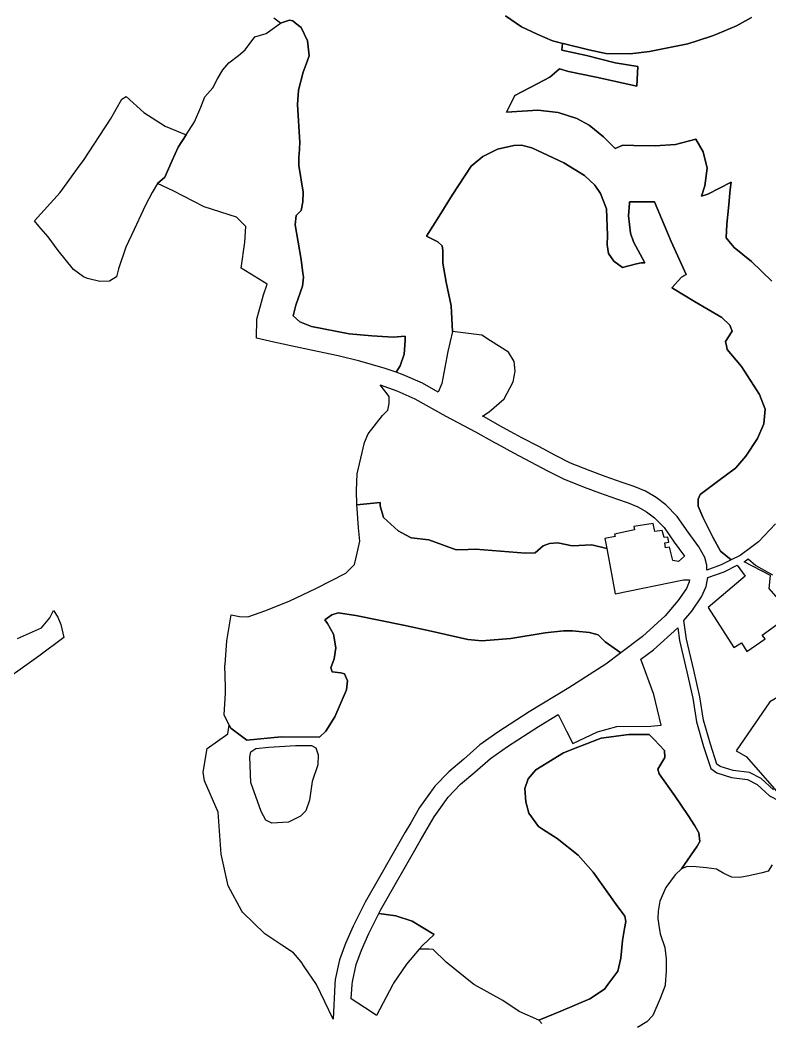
# Model space of a CAD drawing. Header units: millimetres. Extents: x 35444746 to 35449000, y 3482000 to 3488437.
# Drawn here: x 35447489.3 to 35447750.3, y 3484987 to 3485335.8 of the extents above; entities that cross this region are included whole.
import ezdxf

# ---------------------------------------------------------------- set-up
doc = ezdxf.new("R2010")
doc.units = ezdxf.units.MM
doc.layers.add('0203.02旱地整理', color=9, linetype='Continuous', true_color=0x808080)
doc.layers.add('0204.02水田整理', color=9, linetype='Continuous', true_color=0x808080)

msp = doc.modelspace()

# ---------------------------------------------------------------- linework, layer by layer
at = {"layer": '0203.02旱地整理', "color": 41}
for points in [[(35447580.021, 3485334.708), (35447583.076, 3485335.763), (35447584.229, 3485335.51), (35447585.189, 3485334.774), (35447587.165, 3485333.259), (35447589.385, 3485328.559), (35447589.99, 3485323.403), (35447588.885, 3485320.456), (35447587.831, 3485317.643), (35447586.193, 3485311.437), (35447585.857, 3485306.363), (35447586.71, 3485293.239), (35447586.444, 3485289.045), (35447586.4, 3485288.348), (35447586.383, 3485285.144), (35447587.813, 3485275.934), (35447587.713, 3485272.483), (35447587.16, 3485269.507), (35447585.426, 3485267.791), (35447585.075, 3485264.471), (35447587.144, 3485252.487), (35447587.765, 3485247.709), (35447587.95, 3485246.288), (35447587.606, 3485243.175), (35447585.313, 3485236.545), (35447584.367, 3485232.792), (35447586.678, 3485230.687), (35447590.77, 3485229.112), (35447603.877, 3485226.599), (35447611.744, 3485225.828), (35447619.202, 3485225.387), (35447623.354, 3485225.775), (35447623.371, 3485224.233), (35447623.019, 3485219.489), (35447621.688, 3485215.405), (35447620.253, 3485213.176), (35447616.455, 3485214.498), (35447607.541, 3485217.034), (35447600.024, 3485218.874), (35447588.482, 3485221.344), (35447577.651, 3485223.7), (35447571.59, 3485225.11), (35447571.789, 3485231.691), (35447574.099, 3485240.097), (35447575.351, 3485243.859), (35447566.235, 3485249.425), (35447567.589, 3485258.518), (35447567.916, 3485263.9), (35447564.656, 3485267.158), (35447553.436, 3485270.796), (35447542.595, 3485276.403), (35447537.191, 3485278.856), (35447539.761, 3485281.17), (35447542.221, 3485286.88), (35447544.382, 3485291.55), (35447547.17, 3485295.891), (35447550.034, 3485300.351), (35447552.198, 3485305.435), (35447553.697, 3485309.126), (35447556.425, 3485312.234), (35447558.003, 3485315.349), (35447559.933, 3485318.457), (35447562.047, 3485320.875), (35447565.415, 3485323.523), (35447567.64, 3485325.473), (35447571.016, 3485330.015), (35447574.975, 3485331.19)], [(35447580.021, 3485334.708), (35447583.076, 3485335.763), (35447584.229, 3485335.51), (35447585.189, 3485334.774), (35447587.165, 3485333.259), (35447589.385, 3485328.559), (35447589.99, 3485323.403), (35447588.885, 3485320.456), (35447587.831, 3485317.643), (35447586.193, 3485311.437), (35447585.857, 3485306.363), (35447586.71, 3485293.239), (35447586.444, 3485289.045), (35447586.4, 3485288.348), (35447586.383, 3485285.144), (35447587.813, 3485275.934), (35447587.713, 3485272.483), (35447587.16, 3485269.507), (35447585.426, 3485267.791), (35447585.075, 3485264.471), (35447587.144, 3485252.487), (35447587.765, 3485247.709), (35447587.95, 3485246.288), (35447587.606, 3485243.175), (35447585.313, 3485236.545), (35447584.367, 3485232.792), (35447586.678, 3485230.687), (35447590.77, 3485229.112), (35447603.877, 3485226.599), (35447611.744, 3485225.828), (35447619.202, 3485225.387), (35447623.354, 3485225.775), (35447623.371, 3485224.233), (35447623.019, 3485219.489), (35447621.688, 3485215.405), (35447620.253, 3485213.176), (35447616.455, 3485214.498), (35447607.541, 3485217.034), (35447600.024, 3485218.874), (35447588.482, 3485221.344), (35447577.651, 3485223.7), (35447571.59, 3485225.11), (35447571.789, 3485231.691), (35447574.099, 3485240.097), (35447575.351, 3485243.859), (35447566.235, 3485249.425), (35447567.589, 3485258.518), (35447567.916, 3485263.9), (35447564.656, 3485267.158), (35447553.436, 3485270.796), (35447542.595, 3485276.403), (35447537.191, 3485278.856), (35447539.761, 3485281.17), (35447542.221, 3485286.88), (35447544.382, 3485291.55), (35447547.17, 3485295.891), (35447550.034, 3485300.351), (35447552.198, 3485305.435), (35447553.697, 3485309.126), (35447556.425, 3485312.234), (35447558.003, 3485315.349), (35447559.933, 3485318.457), (35447562.047, 3485320.875), (35447565.415, 3485323.523), (35447567.64, 3485325.473), (35447571.016, 3485330.015), (35447574.975, 3485331.19)], [(35447547.17, 3485295.891), (35447544.382, 3485291.55), (35447542.221, 3485286.88), (35447539.761, 3485281.17), (35447537.191, 3485278.856), (35447535.369, 3485275.748), (35447532.956, 3485271.388), (35447532.151, 3485269.62), (35447529.095, 3485262.912), (35447526.117, 3485256.711), (35447523.573, 3485249.214), (35447522.937, 3485246.46), (35447520.509, 3485244.947), (35447517.117, 3485244.84), (35447512.826, 3485245.781), (35447511.416, 3485246.384), (35447507.909, 3485249.017), (35447502.618, 3485255.585), (35447499.119, 3485260.345), (35447495.914, 3485264.081), (35447494.317, 3485265.942), (35447503.29, 3485275.739), (35447510.298, 3485285.384), (35447511.397, 3485286.897), (35447520.858, 3485301.291), (35447524.754, 3485308.311), (35447526.295, 3485309.234), (35447532.468, 3485303.59), (35447539.805, 3485298.89)], [(35447547.17, 3485295.891), (35447544.382, 3485291.55), (35447542.221, 3485286.88), (35447539.761, 3485281.17), (35447537.191, 3485278.856), (35447535.369, 3485275.748), (35447532.956, 3485271.388), (35447532.151, 3485269.62), (35447529.095, 3485262.912), (35447526.117, 3485256.711), (35447523.573, 3485249.214), (35447522.937, 3485246.46), (35447520.509, 3485244.947), (35447517.117, 3485244.84), (35447512.826, 3485245.781), (35447511.416, 3485246.384), (35447507.909, 3485249.017), (35447502.618, 3485255.585), (35447499.119, 3485260.345), (35447495.914, 3485264.081), (35447494.317, 3485265.942), (35447503.29, 3485275.739), (35447510.298, 3485285.384), (35447511.397, 3485286.897), (35447520.858, 3485301.291), (35447524.754, 3485308.311), (35447526.295, 3485309.234), (35447532.468, 3485303.59), (35447539.805, 3485298.89)], [(35447639.808, 3485227.349), (35447639.347, 3485236.273), (35447637.631, 3485244.584), (35447636.426, 3485251.216), (35447636.441, 3485255.553), (35447636.286, 3485257.197), (35447634.77, 3485258.596), (35447630.763, 3485260.522), (35447635.212, 3485267.557), (35447639.672, 3485274.82), (35447646.357, 3485284.937), (35447650.387, 3485288.355), (35447655.469, 3485290.83), (35447661.203, 3485292.109), (35447663.822, 3485292.259), (35447667.499, 3485291.339), (35447678.6, 3485286.126), (35447685.777, 3485281.751), (35447689.374, 3485278.351), (35447691.338, 3485275.449), (35447693.438, 3485270.034), (35447693.848, 3485260.763), (35447693.733, 3485257.524), (35447694.192, 3485254.529), (35447695.977, 3485251.821), (35447699.027, 3485249.689), (35447703.899, 3485250.902), (35447705.538, 3485251.303), (35447706.766, 3485251.296), (35447702.804, 3485258.602), (35447701.754, 3485261.56), (35447701.148, 3485267.601), (35447701.499, 3485272.029), (35447701.49, 3485272.472), (35447710.156, 3485272.476), (35447715.925, 3485258.723), (35447721.188, 3485247.26), (35447719.565, 3485246.302), (35447716.192, 3485242.606), (35447716.393, 3485242.436), (35447724.113, 3485237.854), (35447733.535, 3485232.245), (35447736.4, 3485229.619), (35447737.205, 3485227.493), (35447734.884, 3485223.849), (35447735.207, 3485222.397), (35447735.491, 3485221.121), (35447740.445, 3485215.243), (35447746.74, 3485205.445), (35447748.667, 3485200.39), (35447748.233, 3485195.265), (35447746.008, 3485190.069), (35447741.907, 3485183.987), (35447738.471, 3485179.876), (35447738.386, 3485179.774), (35447732.556, 3485175.47), (35447725.996, 3485170.584), (35447725.364, 3485168.979), (35447725.351, 3485166.618), (35447726.959, 3485162.782), (35447730.505, 3485155.761), (35447733.137, 3485150.928), (35447736.844, 3485147.872), (35447733.337, 3485146.119), (35447728.332, 3485144.333), (35447728.361, 3485145.975), (35447727.644, 3485148.746), (35447725.629, 3485152.418), (35447721.886, 3485157.548), (35447718.091, 3485162.937), (35447714.055, 3485167.048), (35447710.69, 3485169.544), (35447707.047, 3485171.756), (35447703.056, 3485173.38), (35447698.884, 3485174.819), (35447693.035, 3485176.856), (35447687.773, 3485178.83), (35447680.92, 3485181.51), (35447675.658, 3485184.217), (35447669.85, 3485187.303), (35447663.953, 3485190.393), (35447661.43, 3485191.769), (35447657.325, 3485194.007), (35447650.68, 3485197.762), (35447650.343, 3485197.938), (35447652.561, 3485199.461), (35447657.795, 3485203.992), (35447660.913, 3485209.885), (35447661.665, 3485213.624), (35447661.356, 3485216.881), (35447659.345, 3485220.183), (35447653.109, 3485224.074), (35447650.105, 3485226.127)], [(35447639.808, 3485227.349), (35447639.347, 3485236.273), (35447637.631, 3485244.584), (35447636.426, 3485251.216), (35447636.441, 3485255.553), (35447636.286, 3485257.197), (35447634.77, 3485258.596), (35447630.763, 3485260.522), (35447635.212, 3485267.557), (35447639.672, 3485274.82), (35447646.357, 3485284.937), (35447650.387, 3485288.355), (35447655.469, 3485290.83), (35447661.203, 3485292.109), (35447663.822, 3485292.259), (35447667.499, 3485291.339), (35447678.6, 3485286.126), (35447685.777, 3485281.751), (35447689.374, 3485278.351), (35447691.338, 3485275.449), (35447693.438, 3485270.034), (35447693.848, 3485260.763), (35447693.733, 3485257.524), (35447694.192, 3485254.529), (35447695.977, 3485251.821), (35447699.027, 3485249.689), (35447703.899, 3485250.902), (35447705.538, 3485251.303), (35447706.766, 3485251.296), (35447702.804, 3485258.602), (35447701.754, 3485261.56), (35447701.148, 3485267.601), (35447701.499, 3485272.029), (35447701.49, 3485272.472), (35447710.156, 3485272.476), (35447715.925, 3485258.723), (35447721.188, 3485247.26), (35447719.565, 3485246.302), (35447716.192, 3485242.606), (35447716.393, 3485242.436), (35447724.113, 3485237.854), (35447733.535, 3485232.245), (35447736.4, 3485229.619), (35447737.205, 3485227.493), (35447734.884, 3485223.849), (35447735.207, 3485222.397), (35447735.491, 3485221.121), (35447740.445, 3485215.243), (35447746.74, 3485205.445), (35447748.667, 3485200.39), (35447748.233, 3485195.265), (35447746.008, 3485190.069), (35447741.907, 3485183.987), (35447738.471, 3485179.876), (35447738.386, 3485179.774), (35447732.556, 3485175.47), (35447725.996, 3485170.584), (35447725.364, 3485168.979), (35447725.351, 3485166.618), (35447726.959, 3485162.782), (35447730.505, 3485155.761), (35447733.137, 3485150.928), (35447736.844, 3485147.872), (35447733.337, 3485146.119), (35447728.332, 3485144.333), (35447728.361, 3485145.975), (35447727.644, 3485148.746), (35447725.629, 3485152.418), (35447721.886, 3485157.548), (35447718.091, 3485162.937), (35447714.055, 3485167.048), (35447710.69, 3485169.544), (35447707.047, 3485171.756), (35447703.056, 3485173.38), (35447698.884, 3485174.819), (35447693.035, 3485176.856), (35447687.773, 3485178.83), (35447680.92, 3485181.51), (35447675.658, 3485184.217), (35447669.85, 3485187.303), (35447663.953, 3485190.393), (35447661.43, 3485191.769), (35447657.325, 3485194.007), (35447650.68, 3485197.762), (35447650.343, 3485197.938), (35447652.561, 3485199.461), (35447657.795, 3485203.992), (35447660.913, 3485209.885), (35447661.665, 3485213.624), (35447661.356, 3485216.881), (35447659.345, 3485220.183), (35447653.109, 3485224.074), (35447650.105, 3485226.127)], [(35447614.638, 3485208.778), (35447620.462, 3485206.751), (35447626.747, 3485203.975), (35447637.496, 3485197.863), (35447647.814, 3485192.491), (35447654.421, 3485188.758), (35447655.386, 3485188.232), (35447661.123, 3485185.103), (35447667.002, 3485182.023), (35447672.871, 3485178.904), (35447678.447, 3485176.036), (35447685.634, 3485173.225), (35447691.015, 3485171.206), (35447696.952, 3485169.139), (35447700.953, 3485167.759), (35447704.342, 3485166.38), (35447707.337, 3485164.561), (35447710.105, 3485162.508), (35447713.468, 3485159.082), (35447717.004, 3485154.061), (35447720.552, 3485149.199), (35447718.472, 3485147.251), (35447716.492, 3485147.613), (35447715.33, 3485152.242), (35447713.99, 3485152.106), (35447713.725, 3485153.752), (35447715.164, 3485153.982), (35447714.811, 3485155.798), (35447713.527, 3485155.627), (35447712.866, 3485158.115), (35447710.288, 3485157.721), (35447709.651, 3485160.581), (35447703.015, 3485159.491), (35447703.22, 3485158.38), (35447696.213, 3485156.812), (35447696.411, 3485156.015), (35447692.854, 3485155.283), (35447693.503, 3485151.837), (35447688.357, 3485153.096), (35447681.538, 3485152.747), (35447676.528, 3485153.833), (35447673.565, 3485153.522), (35447671.444, 3485152.719), (35447668.655, 3485150.359), (35447665.244, 3485150.147), (35447647.832, 3485151.541), (35447645.308, 3485151.473), (35447641.075, 3485151.414), (35447631.65, 3485154.801), (35447625.421, 3485155.545), (35447623.539, 3485156.55), (35447620.943, 3485157.936), (35447615.816, 3485162.635), (35447614.695, 3485166.724), (35447614.634, 3485167.846), (35447606.597, 3485166.984), (35447606.426, 3485171.979), (35447606.621, 3485177.878), (35447609.219, 3485188.764), (35447610.546, 3485191.79), (35447615.497, 3485198.156), (35447617.391, 3485200.031), (35447617.813, 3485202.323), (35447617.826, 3485204.7)], [(35447614.638, 3485208.778), (35447620.462, 3485206.751), (35447626.747, 3485203.975), (35447637.496, 3485197.863), (35447647.814, 3485192.491), (35447654.421, 3485188.758), (35447655.386, 3485188.232), (35447661.123, 3485185.103), (35447667.002, 3485182.023), (35447672.871, 3485178.904), (35447678.447, 3485176.036), (35447685.634, 3485173.225), (35447691.015, 3485171.206), (35447696.952, 3485169.139), (35447700.953, 3485167.759), (35447704.342, 3485166.38), (35447707.337, 3485164.561), (35447710.105, 3485162.508), (35447713.468, 3485159.082), (35447717.004, 3485154.061), (35447720.552, 3485149.199), (35447718.472, 3485147.251), (35447716.492, 3485147.613), (35447715.33, 3485152.242), (35447713.99, 3485152.106), (35447713.725, 3485153.752), (35447715.164, 3485153.982), (35447714.811, 3485155.798), (35447713.527, 3485155.627), (35447712.866, 3485158.115), (35447710.288, 3485157.721), (35447709.651, 3485160.581), (35447703.015, 3485159.491), (35447703.22, 3485158.38), (35447696.213, 3485156.812), (35447696.411, 3485156.015), (35447692.854, 3485155.283), (35447693.503, 3485151.837), (35447688.357, 3485153.096), (35447681.538, 3485152.747), (35447676.528, 3485153.833), (35447673.565, 3485153.522), (35447671.444, 3485152.719), (35447668.655, 3485150.359), (35447665.244, 3485150.147), (35447647.832, 3485151.541), (35447645.308, 3485151.473), (35447641.075, 3485151.414), (35447631.65, 3485154.801), (35447625.421, 3485155.545), (35447623.539, 3485156.55), (35447620.943, 3485157.936), (35447615.816, 3485162.635), (35447614.695, 3485166.724), (35447614.634, 3485167.846), (35447606.597, 3485166.984), (35447606.426, 3485171.979), (35447606.621, 3485177.878), (35447609.219, 3485188.764), (35447610.546, 3485191.79), (35447615.497, 3485198.156), (35447617.391, 3485200.031), (35447617.813, 3485202.323), (35447617.826, 3485204.7)], [(35447606.597, 3485166.984), (35447614.634, 3485167.846), (35447614.695, 3485166.724), (35447615.816, 3485162.635), (35447620.943, 3485157.936), (35447623.539, 3485156.55), (35447625.421, 3485155.545), (35447631.65, 3485154.801), (35447641.075, 3485151.414), (35447645.308, 3485151.473), (35447647.832, 3485151.541), (35447665.244, 3485150.147), (35447668.655, 3485150.359), (35447671.444, 3485152.719), (35447673.565, 3485153.522), (35447676.528, 3485153.833), (35447681.538, 3485152.747), (35447688.357, 3485153.096), (35447693.503, 3485151.837), (35447696.486, 3485135.989), (35447720.269, 3485140.92), (35447722.343, 3485140.903), (35447722.267, 3485140.172), (35447721.238, 3485137.938), (35447718.307, 3485133.584), (35447713.885, 3485128.364), (35447705.986, 3485121.154), (35447698.411, 3485115.512), (35447693.015, 3485119.295), (35447690.508, 3485121.747), (35447687.52, 3485122.581), (35447681.613, 3485123.192), (35447678.44, 3485123.209), (35447672.088, 3485122.429), (35447660.128, 3485120.467), (35447650.027, 3485119.706), (35447645.225, 3485120.138), (35447632.449, 3485123.071), (35447622.841, 3485125.078), (35447606.221, 3485128.514), (35447600.084, 3485129.458), (35447597.796, 3485128.736), (35447595.465, 3485126.934), (35447596.362, 3485125.657), (35447598.454, 3485121.946), (35447599.285, 3485117.286), (35447598.695, 3485113.381), (35447597.471, 3485110.292), (35447597.952, 3485108.905), (35447601, 3485108.562), (35447602.242, 3485108.229), (35447603.321, 3485105.705), (35447602.98, 3485102.622), (35447598.844, 3485093.216), (35447595.812, 3485088.195), (35447593.511, 3485086.17), (35447580.265, 3485086.239), (35447568.312, 3485085.083), (35447562.658, 3485089.224), (35447562.139, 3485090.314), (35447560.403, 3485093.958), (35447560.879, 3485101.444), (35447560.831, 3485103.557), (35447560.659, 3485111.061), (35447560.688, 3485111.471), (35447561.262, 3485119.705), (35447562.763, 3485128.774), (35447565.71, 3485128.103), (35447568.578, 3485128.006), (35447574.899, 3485130.185), (35447583.195, 3485133.583), (35447592.232, 3485137.879), (35447602.75, 3485143.233), (35447605.716, 3485146.249), (35447606.721, 3485150.178), (35447607.644, 3485154.352), (35447607.095, 3485159.027), (35447606.639, 3485165.749)], [(35447606.597, 3485166.984), (35447614.634, 3485167.846), (35447614.695, 3485166.724), (35447615.816, 3485162.635), (35447620.943, 3485157.936), (35447623.539, 3485156.55), (35447625.421, 3485155.545), (35447631.65, 3485154.801), (35447641.075, 3485151.414), (35447645.308, 3485151.473), (35447647.832, 3485151.541), (35447665.244, 3485150.147), (35447668.655, 3485150.359), (35447671.444, 3485152.719), (35447673.565, 3485153.522), (35447676.528, 3485153.833), (35447681.538, 3485152.747), (35447688.357, 3485153.096), (35447693.503, 3485151.837), (35447696.486, 3485135.989), (35447720.269, 3485140.92), (35447722.343, 3485140.903), (35447722.267, 3485140.172), (35447721.238, 3485137.938), (35447718.307, 3485133.584), (35447713.885, 3485128.364), (35447705.986, 3485121.154), (35447698.411, 3485115.512), (35447693.015, 3485119.295), (35447690.508, 3485121.747), (35447687.52, 3485122.581), (35447681.613, 3485123.192), (35447678.44, 3485123.209), (35447672.088, 3485122.429), (35447660.128, 3485120.467), (35447650.027, 3485119.706), (35447645.225, 3485120.138), (35447632.449, 3485123.071), (35447622.841, 3485125.078), (35447606.221, 3485128.514), (35447600.084, 3485129.458), (35447597.796, 3485128.736), (35447595.465, 3485126.934), (35447596.362, 3485125.657), (35447598.454, 3485121.946), (35447599.285, 3485117.286), (35447598.695, 3485113.381), (35447597.471, 3485110.292), (35447597.952, 3485108.905), (35447601, 3485108.562), (35447602.242, 3485108.229), (35447603.321, 3485105.705), (35447602.98, 3485102.622), (35447598.844, 3485093.216), (35447595.812, 3485088.195), (35447593.511, 3485086.17), (35447580.265, 3485086.239), (35447568.312, 3485085.083), (35447562.658, 3485089.224), (35447562.139, 3485090.314), (35447560.403, 3485093.958), (35447560.879, 3485101.444), (35447560.831, 3485103.557), (35447560.659, 3485111.061), (35447560.688, 3485111.471), (35447561.262, 3485119.705), (35447562.763, 3485128.774), (35447565.71, 3485128.103), (35447568.578, 3485128.006), (35447574.899, 3485130.185), (35447583.195, 3485133.583), (35447592.232, 3485137.879), (35447602.75, 3485143.233), (35447605.716, 3485146.249), (35447606.721, 3485150.178), (35447607.644, 3485154.352), (35447607.095, 3485159.027), (35447606.639, 3485165.749)], [(35447698.411, 3485115.512), (35447693.162, 3485111.603), (35447680.356, 3485103.296), (35447666.558, 3485094.916), (35447655.636, 3485087.881), (35447649.396, 3485083.451), (35447643.732, 3485078.53), (35447638.547, 3485074.085), (35447633.716, 3485069.064), (35447628.4, 3485061.617), (35447625.31, 3485056.295), (35447623.404, 3485053.013), (35447618.73, 3485044.9), (35447614.404, 3485037.351), (35447609.453, 3485028.718), (35447605.277, 3485020.37), (35447602.578, 3485014.269), (35447600.553, 3485008.657), (35447599.047, 3485001.773), (35447598.915, 3485000), (35447598.333, 3484987.969), (35447592.555, 3485000), (35447588.258, 3485006.319), (35447587.154, 3485007.943), (35447584.546, 3485011.016), (35447580.489, 3485013.733), (35447574.583, 3485017.688), (35447566.72, 3485025.245), (35447566.526, 3485025.6), (35447561.742, 3485034.35), (35447559.369, 3485045.387), (35447558.311, 3485059.983), (35447553.557, 3485070.985), (35447553.03, 3485073.889), (35447554.427, 3485082.158), (35447561.614, 3485087.281), (35447562.139, 3485090.314), (35447562.658, 3485089.224), (35447568.312, 3485085.083), (35447580.265, 3485086.239), (35447593.511, 3485086.17), (35447595.812, 3485088.195), (35447598.844, 3485093.216), (35447602.98, 3485102.622), (35447603.321, 3485105.705), (35447602.242, 3485108.229), (35447601, 3485108.562), (35447597.952, 3485108.905), (35447597.471, 3485110.292), (35447598.695, 3485113.381), (35447599.285, 3485117.286), (35447598.454, 3485121.946), (35447596.362, 3485125.657), (35447595.465, 3485126.934), (35447597.796, 3485128.736), (35447600.084, 3485129.458), (35447606.221, 3485128.514), (35447622.841, 3485125.078), (35447632.449, 3485123.071), (35447645.225, 3485120.138), (35447650.027, 3485119.706), (35447660.128, 3485120.467), (35447672.088, 3485122.429), (35447678.44, 3485123.209), (35447681.613, 3485123.192), (35447687.52, 3485122.581), (35447690.508, 3485121.747), (35447693.015, 3485119.295)], [(35447698.411, 3485115.512), (35447693.162, 3485111.603), (35447680.356, 3485103.296), (35447666.558, 3485094.916), (35447655.636, 3485087.881), (35447649.396, 3485083.451), (35447643.732, 3485078.53), (35447638.547, 3485074.085), (35447633.716, 3485069.064), (35447628.4, 3485061.617), (35447625.31, 3485056.295), (35447623.404, 3485053.013), (35447618.73, 3485044.9), (35447614.404, 3485037.351), (35447609.453, 3485028.718), (35447605.277, 3485020.37), (35447602.578, 3485014.269), (35447600.553, 3485008.657), (35447599.047, 3485001.773), (35447598.915, 3485000), (35447598.333, 3484987.969), (35447592.555, 3485000), (35447588.258, 3485006.319), (35447587.154, 3485007.943), (35447584.546, 3485011.016), (35447580.489, 3485013.733), (35447574.583, 3485017.688), (35447566.72, 3485025.245), (35447566.526, 3485025.6), (35447561.742, 3485034.35), (35447559.369, 3485045.387), (35447558.311, 3485059.983), (35447553.557, 3485070.985), (35447553.03, 3485073.889), (35447554.427, 3485082.158), (35447561.614, 3485087.281), (35447562.139, 3485090.314), (35447562.658, 3485089.224), (35447568.312, 3485085.083), (35447580.265, 3485086.239), (35447593.511, 3485086.17), (35447595.812, 3485088.195), (35447598.844, 3485093.216), (35447602.98, 3485102.622), (35447603.321, 3485105.705), (35447602.242, 3485108.229), (35447601, 3485108.562), (35447597.952, 3485108.905), (35447597.471, 3485110.292), (35447598.695, 3485113.381), (35447599.285, 3485117.286), (35447598.454, 3485121.946), (35447596.362, 3485125.657), (35447595.465, 3485126.934), (35447597.796, 3485128.736), (35447600.084, 3485129.458), (35447606.221, 3485128.514), (35447622.841, 3485125.078), (35447632.449, 3485123.071), (35447645.225, 3485120.138), (35447650.027, 3485119.706), (35447660.128, 3485120.467), (35447672.088, 3485122.429), (35447678.44, 3485123.209), (35447681.613, 3485123.192), (35447687.52, 3485122.581), (35447690.508, 3485121.747), (35447693.015, 3485119.295)], [(35447569.617, 3485081.044), (35447571.415, 3485082.175), (35447575.977, 3485082.639), (35447585.182, 3485083.242), (35447590.8, 3485083.212), (35447592.261, 3485082.39), (35447593.063, 3485079.943), (35447592.963, 3485076.524), (35447590.979, 3485070.753), (35447590.049, 3485064.244), (35447588.807, 3485060.505), (35447586.925, 3485058.642), (35447582.761, 3485056.547), (35447576.978, 3485056.17), (35447574.866, 3485057.24), (35447573.253, 3485060.261), (35447569.643, 3485070.377), (35447569.364, 3485079.335)], [(35447569.617, 3485081.044), (35447571.415, 3485082.175), (35447575.977, 3485082.639), (35447585.182, 3485083.242), (35447590.8, 3485083.212), (35447592.261, 3485082.39), (35447593.063, 3485079.943), (35447592.963, 3485076.524), (35447590.979, 3485070.753), (35447590.049, 3485064.244), (35447588.807, 3485060.505), (35447586.925, 3485058.642), (35447582.761, 3485056.547), (35447576.978, 3485056.17), (35447574.866, 3485057.24), (35447573.253, 3485060.261), (35447569.643, 3485070.377), (35447569.364, 3485079.335)], [(35447614.148, 3485024.694), (35447620.09, 3485023.877), (35447625.791, 3485022.1), (35447633.505, 3485017.444), (35447629.4, 3485013.59), (35447628.286, 3485012.303), (35447623.823, 3485007.148), (35447619.32, 3485000.489), (35447619.062, 3485000), (35447613.415, 3484989.276), (35447611.537, 3484990.501), (35447604.558, 3484994.986), (35447604.931, 3485000), (35447604.998, 3485000.904), (35447606.331, 3485006.994), (35447608.146, 3485012.025), (35447610.706, 3485017.812)], [(35447614.148, 3485024.694), (35447620.09, 3485023.877), (35447625.791, 3485022.1), (35447633.505, 3485017.444), (35447629.4, 3485013.59), (35447628.286, 3485012.303), (35447623.823, 3485007.148), (35447619.32, 3485000.489), (35447619.062, 3485000), (35447613.415, 3484989.276), (35447611.537, 3484990.501), (35447604.558, 3484994.986), (35447604.931, 3485000), (35447604.998, 3485000.904), (35447606.331, 3485006.994), (35447608.146, 3485012.025), (35447610.706, 3485017.812)]]:
    msp.add_lwpolyline(points, close=True, dxfattribs=at)
for points in [[(35447750.968, 3485244.934), (35447743.894, 3485251.784), (35447737.841, 3485256.663), (35447736.166, 3485258.732), (35447735.099, 3485260.049), (35447735.279, 3485264.802), (35447735.872, 3485270.292), (35447736.468, 3485276.847), (35447736.807, 3485279.325), (35447728.726, 3485275.207), (35447726.554, 3485274.534), (35447727.674, 3485278.138), (35447728.432, 3485284.261), (35447727.075, 3485289.924), (35447724.539, 3485294.336), (35447717.495, 3485292.543), (35447710.4, 3485292.072), (35447702.949, 3485292.121), (35447699.161, 3485292.216), (35447696.514, 3485291.087), (35447692.433, 3485295.128), (35447687.369, 3485299.174), (35447683.115, 3485301.493), (35447676.564, 3485303.579), (35447669.513, 3485304.436), (35447658.682, 3485303.755), (35447661.489, 3485309.524), (35447669.518, 3485313.772), (35447673.768, 3485315.975), (35447675.305, 3485317.292), (35447677.073, 3485318.807), (35447680.221, 3485317.916), (35447689.884, 3485315.88), (35447704.054, 3485312.804), (35447704.294, 3485319.632), (35447696.508, 3485320.972), (35447686.449, 3485323.43), (35447677.878, 3485325.356), (35447678.165, 3485327.693), (35447678.393, 3485327.635), (35447687.254, 3485325.406), (35447693.234, 3485324.17), (35447701.63, 3485324.081), (35447708.46, 3485324.877), (35447721.752, 3485327.527), (35447724.992, 3485328.588), (35447730.359, 3485330.346), (35447732.095, 3485331.075), (35447738.713, 3485333.853), (35447743.943, 3485336.706)], [(35447750.968, 3485244.934), (35447743.894, 3485251.784), (35447737.841, 3485256.663), (35447736.166, 3485258.732), (35447735.099, 3485260.049), (35447735.279, 3485264.802), (35447735.872, 3485270.292), (35447736.468, 3485276.847), (35447736.807, 3485279.325), (35447728.726, 3485275.207), (35447726.554, 3485274.534), (35447727.674, 3485278.138), (35447728.432, 3485284.261), (35447727.075, 3485289.924), (35447724.539, 3485294.336), (35447717.495, 3485292.543), (35447710.4, 3485292.072), (35447702.949, 3485292.121), (35447699.161, 3485292.216), (35447696.514, 3485291.087), (35447692.433, 3485295.128), (35447687.369, 3485299.174), (35447683.115, 3485301.493), (35447676.564, 3485303.579), (35447669.513, 3485304.436), (35447658.682, 3485303.755), (35447661.489, 3485309.524), (35447669.518, 3485313.772), (35447673.768, 3485315.975), (35447675.305, 3485317.292), (35447677.073, 3485318.807), (35447680.221, 3485317.916), (35447689.884, 3485315.88), (35447704.054, 3485312.804), (35447704.294, 3485319.632), (35447696.508, 3485320.972), (35447686.449, 3485323.43), (35447677.878, 3485325.356), (35447678.165, 3485327.693), (35447678.393, 3485327.635), (35447687.254, 3485325.406), (35447693.234, 3485324.17), (35447701.63, 3485324.081), (35447708.46, 3485324.877), (35447721.752, 3485327.527), (35447724.992, 3485328.588), (35447730.359, 3485330.346), (35447732.095, 3485331.075), (35447738.713, 3485333.853), (35447743.943, 3485336.706)], [(35447754.831, 3485132.416), (35447750.076, 3485137.857), (35447750.547, 3485142.402), (35447741.338, 3485147.211), (35447742.695, 3485148.214), (35447745.471, 3485145.897), (35447751.18, 3485142.689)], [(35447754.831, 3485132.416), (35447750.076, 3485137.857), (35447750.547, 3485142.402), (35447741.338, 3485147.211), (35447742.695, 3485148.214), (35447745.471, 3485145.897), (35447751.18, 3485142.689)], [(35447751.622, 3485067.826), (35447747.323, 3485071.741), (35447743.268, 3485073.879), (35447737.51, 3485074.529), (35447732.963, 3485075.974), (35447731.842, 3485076.763), (35447729.602, 3485083.663), (35447727.254, 3485091.995), (35447725.966, 3485100.148), (35447723.874, 3485109.418), (35447721.312, 3485120.306), (35447720.373, 3485126.741), (35447723.097, 3485129.957), (35447726.485, 3485134.99), (35447728.131, 3485138.561), (35447728.671, 3485141.695), (35447734.36, 3485143.724), (35447738.869, 3485145.977), (35447741.669, 3485142.219), (35447728.78, 3485131.29), (35447737.787, 3485117.343), (35447740.382, 3485118.952), (35447742.314, 3485115.952), (35447748.721, 3485120.38), (35447747.593, 3485121.679), (35447757.407, 3485128.766)], [(35447751.622, 3485067.826), (35447747.323, 3485071.741), (35447743.268, 3485073.879), (35447737.51, 3485074.529), (35447732.963, 3485075.974), (35447731.842, 3485076.763), (35447729.602, 3485083.663), (35447727.254, 3485091.995), (35447725.966, 3485100.148), (35447723.874, 3485109.418), (35447721.312, 3485120.306), (35447720.373, 3485126.741), (35447723.097, 3485129.957), (35447726.485, 3485134.99), (35447728.131, 3485138.561), (35447728.671, 3485141.695), (35447734.36, 3485143.724), (35447738.869, 3485145.977), (35447741.669, 3485142.219), (35447728.78, 3485131.29), (35447737.787, 3485117.343), (35447740.382, 3485118.952), (35447742.314, 3485115.952), (35447748.721, 3485120.38), (35447747.593, 3485121.679), (35447757.407, 3485128.766)], [(35447488.469, 3485120.54), (35447496.793, 3485124.249), (35447499.734, 3485127.651), (35447500.984, 3485130.248), (35447502.484, 3485127.868), (35447503.517, 3485125.36), (35447504.542, 3485120.838), (35447495.819, 3485114.309), (35447479.221, 3485102.454)], [(35447488.469, 3485120.54), (35447496.793, 3485124.249), (35447499.734, 3485127.651), (35447500.984, 3485130.248), (35447502.484, 3485127.868), (35447503.517, 3485125.36), (35447504.542, 3485120.838), (35447495.819, 3485114.309), (35447479.221, 3485102.454)], [(35447751.053, 3485041.626), (35447749.735, 3485039.502), (35447747.604, 3485038.854), (35447742.934, 3485037.887), (35447739.82, 3485037.325), (35447737.036, 3485037.334), (35447734.257, 3485038.654), (35447731.724, 3485040.218), (35447728.286, 3485040.639), (35447724.684, 3485040.979), (35447721.573, 3485041.072), (35447719.605, 3485040.341), (35447724.992, 3485048.143), (35447725.96, 3485049.835), (35447725.604, 3485052.828), (35447724.202, 3485055.285), (35447721.828, 3485058.811), (35447717.278, 3485065.716), (35447711.831, 3485073.373), (35447711.351, 3485075.004), (35447712.314, 3485076.719), (35447713.792, 3485079.071), (35447713.618, 3485081.522), (35447710.197, 3485085.209), (35447708.254, 3485087.009), (35447705.896, 3485087.103), (35447701.239, 3485087.052), (35447691.636, 3485085.802), (35447683.484, 3485082.611), (35447678.516, 3485080.666), (35447668.88, 3485074.791), (35447666.18, 3485071.634), (35447665.024, 3485068.226), (35447665.325, 3485063.672), (35447666.434, 3485059.697), (35447669.751, 3485055.031), (35447671.222, 3485054.094), (35447676.314, 3485050.85), (35447683.6, 3485045.04), (35447688.772, 3485039.159), (35447696.861, 3485027.872), (35447699.767, 3485023.791), (35447700.164, 3485021.918), (35447699.74, 3485019.54), (35447698.99, 3485015.337), (35447698.413, 3485009.173), (35447697.333, 3485004.71), (35447693.914, 3485000), (35447692.75, 3484998.397), (35447687.614, 3484995.012), (35447677.517, 3484990.759), (35447669.942, 3484987.649), (35447663.034, 3484990.618), (35447657.353, 3484994.476), (35447647.444, 3484999.905), (35447647.326, 3485000), (35447637.63, 3485007.776), (35447633.091, 3485012.198), (35447631.626, 3485012.288), (35447628.286, 3485012.303), (35447629.4, 3485013.59), (35447633.505, 3485017.444), (35447625.791, 3485022.1), (35447620.09, 3485023.877), (35447614.148, 3485024.694), (35447614.746, 3485025.889), (35447619.444, 3485034.08), (35447623.951, 3485041.945), (35447628.619, 3485050.047), (35447633.443, 3485058.355), (35447638.345, 3485065.222), (35447642.669, 3485069.716), (35447647.643, 3485073.98), (35447653.111, 3485078.731), (35447658.992, 3485082.906), (35447669.752, 3485089.837), (35447676.607, 3485094), (35447679.472, 3485088.22), (35447681.772, 3485083.929), (35447690.267, 3485088.001), (35447697.043, 3485089.84), (35447708.89, 3485089.957), (35447712.5, 3485090.336), (35447709.946, 3485100.995), (35447705.402, 3485113.239), (35447709.807, 3485116.52), (35447718.218, 3485124.197), (35447718.854, 3485119.838), (35447721.438, 3485108.857), (35447723.51, 3485099.678), (35447724.807, 3485091.459), (35447727.209, 3485082.938), (35447729.722, 3485075.199), (35447731.839, 3485073.708), (35447736.987, 3485072.073), (35447742.52, 3485071.447), (35447745.876, 3485069.678), (35447750.174, 3485065.764), (35447753.517, 3485063.998)], [(35447751.053, 3485041.626), (35447749.735, 3485039.502), (35447747.604, 3485038.854), (35447742.934, 3485037.887), (35447739.82, 3485037.325), (35447737.036, 3485037.334), (35447734.257, 3485038.654), (35447731.724, 3485040.218), (35447728.286, 3485040.639), (35447724.684, 3485040.979), (35447721.573, 3485041.072), (35447719.605, 3485040.341), (35447724.992, 3485048.143), (35447725.96, 3485049.835), (35447725.604, 3485052.828), (35447724.202, 3485055.285), (35447721.828, 3485058.811), (35447717.278, 3485065.716), (35447711.831, 3485073.373), (35447711.351, 3485075.004), (35447712.314, 3485076.719), (35447713.792, 3485079.071), (35447713.618, 3485081.522), (35447710.197, 3485085.209), (35447708.254, 3485087.009), (35447705.896, 3485087.103), (35447701.239, 3485087.052), (35447691.636, 3485085.802), (35447683.484, 3485082.611), (35447678.516, 3485080.666), (35447668.88, 3485074.791), (35447666.18, 3485071.634), (35447665.024, 3485068.226), (35447665.325, 3485063.672), (35447666.434, 3485059.697), (35447669.751, 3485055.031), (35447671.222, 3485054.094), (35447676.314, 3485050.85), (35447683.6, 3485045.04), (35447688.772, 3485039.159), (35447696.861, 3485027.872), (35447699.767, 3485023.791), (35447700.164, 3485021.918), (35447699.74, 3485019.54), (35447698.99, 3485015.337), (35447698.413, 3485009.173), (35447697.333, 3485004.71), (35447693.914, 3485000), (35447692.75, 3484998.397), (35447687.614, 3484995.012), (35447677.517, 3484990.759), (35447669.942, 3484987.649), (35447663.034, 3484990.618), (35447657.353, 3484994.476), (35447647.444, 3484999.905), (35447647.326, 3485000), (35447637.63, 3485007.776), (35447633.091, 3485012.198), (35447631.626, 3485012.288), (35447628.286, 3485012.303), (35447629.4, 3485013.59), (35447633.505, 3485017.444), (35447625.791, 3485022.1), (35447620.09, 3485023.877), (35447614.148, 3485024.694), (35447614.746, 3485025.889), (35447619.444, 3485034.08), (35447623.951, 3485041.945), (35447628.619, 3485050.047), (35447633.443, 3485058.355), (35447638.345, 3485065.222), (35447642.669, 3485069.716), (35447647.643, 3485073.98), (35447653.111, 3485078.731), (35447658.992, 3485082.906), (35447669.752, 3485089.837), (35447676.607, 3485094), (35447679.472, 3485088.22), (35447681.772, 3485083.929), (35447690.267, 3485088.001), (35447697.043, 3485089.84), (35447708.89, 3485089.957), (35447712.5, 3485090.336), (35447709.946, 3485100.995), (35447705.402, 3485113.239), (35447709.807, 3485116.52), (35447718.218, 3485124.197), (35447718.854, 3485119.838), (35447721.438, 3485108.857), (35447723.51, 3485099.678), (35447724.807, 3485091.459), (35447727.209, 3485082.938), (35447729.722, 3485075.199), (35447731.839, 3485073.708), (35447736.987, 3485072.073), (35447742.52, 3485071.447), (35447745.876, 3485069.678), (35447750.174, 3485065.764), (35447753.517, 3485063.998)], [(35447757.607, 3485102.734), (35447750.235, 3485098.405), (35447738.533, 3485081.365), (35447742.032, 3485079.417), (35447752.754, 3485067.228)], [(35447757.607, 3485102.734), (35447750.235, 3485098.405), (35447738.533, 3485081.365), (35447742.032, 3485079.417), (35447752.754, 3485067.228)]]:
    msp.add_lwpolyline(points, dxfattribs=at)
at = {"layer": '0204.02水田整理', "color": 51}
for points in [[(35447752.219, 3485160.365), (35447746.391, 3485154.179), (35447743.978, 3485152.395), (35447739.975, 3485149.436), (35447736.844, 3485147.872), (35447733.137, 3485150.928), (35447730.505, 3485155.761), (35447726.959, 3485162.782), (35447725.351, 3485166.618), (35447725.364, 3485168.979), (35447725.996, 3485170.584), (35447732.556, 3485175.47), (35447738.386, 3485179.774), (35447738.471, 3485179.876), (35447741.907, 3485183.987), (35447746.008, 3485190.069), (35447748.233, 3485195.265), (35447748.667, 3485200.39), (35447746.74, 3485205.445), (35447740.445, 3485215.243), (35447735.491, 3485221.121), (35447735.207, 3485222.397), (35447734.884, 3485223.849), (35447737.205, 3485227.493), (35447736.4, 3485229.619), (35447733.535, 3485232.245), (35447724.113, 3485237.854), (35447716.393, 3485242.436), (35447716.192, 3485242.606), (35447719.565, 3485246.302), (35447721.188, 3485247.26), (35447715.925, 3485258.723), (35447710.156, 3485272.476), (35447701.49, 3485272.472), (35447701.499, 3485272.029), (35447701.148, 3485267.601), (35447701.754, 3485261.56), (35447702.804, 3485258.602), (35447706.766, 3485251.296), (35447705.538, 3485251.303), (35447703.899, 3485250.902), (35447699.027, 3485249.689), (35447695.977, 3485251.821), (35447694.192, 3485254.529), (35447693.733, 3485257.524), (35447693.848, 3485260.763), (35447693.438, 3485270.034), (35447691.338, 3485275.449), (35447689.374, 3485278.351), (35447685.777, 3485281.751), (35447678.6, 3485286.126), (35447667.499, 3485291.339), (35447663.822, 3485292.259), (35447661.203, 3485292.109), (35447655.469, 3485290.83), (35447650.387, 3485288.355), (35447646.357, 3485284.937), (35447639.672, 3485274.82), (35447635.212, 3485267.557), (35447630.763, 3485260.522), (35447634.77, 3485258.596), (35447636.286, 3485257.197), (35447636.441, 3485255.553), (35447636.426, 3485251.216), (35447637.631, 3485244.584), (35447639.347, 3485236.273), (35447639.808, 3485227.349), (35447638.173, 3485220.434), (35447636.088, 3485209.305), (35447634.799, 3485206.297), (35447629.447, 3485209.341), (35447622.66, 3485212.338), (35447620.253, 3485213.176), (35447621.688, 3485215.405), (35447623.019, 3485219.489), (35447623.371, 3485224.233), (35447623.354, 3485225.775), (35447619.202, 3485225.387), (35447611.744, 3485225.828), (35447603.877, 3485226.599), (35447590.77, 3485229.112), (35447586.678, 3485230.687), (35447584.367, 3485232.792), (35447585.313, 3485236.545), (35447587.606, 3485243.175), (35447587.95, 3485246.288), (35447587.765, 3485247.709), (35447587.144, 3485252.487), (35447585.075, 3485264.471), (35447585.426, 3485267.791), (35447587.16, 3485269.507), (35447587.713, 3485272.483), (35447587.813, 3485275.934), (35447586.383, 3485285.144), (35447586.4, 3485288.348), (35447586.444, 3485289.045), (35447586.71, 3485293.239), (35447585.857, 3485306.363), (35447586.193, 3485311.437), (35447587.831, 3485317.643), (35447588.885, 3485320.456), (35447589.99, 3485323.403), (35447589.385, 3485328.559), (35447587.165, 3485333.259), (35447585.189, 3485334.774), (35447584.229, 3485335.51), (35447583.076, 3485335.763), (35447580.021, 3485334.708), (35447577.688, 3485336.461)], [(35447658.236, 3485337.283), (35447663.912, 3485333.471), (35447669.26, 3485330.889), (35447674.648, 3485328.607), (35447676.52, 3485328.107), (35447678.165, 3485327.693), (35447677.878, 3485325.356), (35447686.449, 3485323.43), (35447696.508, 3485320.972), (35447704.294, 3485319.632), (35447704.054, 3485312.804), (35447689.884, 3485315.88), (35447680.221, 3485317.916), (35447677.073, 3485318.807), (35447675.305, 3485317.292), (35447673.768, 3485315.975), (35447669.518, 3485313.772), (35447661.489, 3485309.524), (35447658.682, 3485303.755), (35447669.513, 3485304.436), (35447676.564, 3485303.579), (35447683.115, 3485301.493), (35447687.369, 3485299.174), (35447692.433, 3485295.128), (35447696.514, 3485291.087), (35447699.161, 3485292.216), (35447702.949, 3485292.121), (35447710.4, 3485292.072), (35447717.495, 3485292.543), (35447724.539, 3485294.336), (35447727.075, 3485289.924), (35447728.432, 3485284.261), (35447727.674, 3485278.138), (35447726.554, 3485274.534), (35447728.726, 3485275.207), (35447736.807, 3485279.325), (35447736.468, 3485276.847), (35447735.872, 3485270.292), (35447735.279, 3485264.802), (35447735.099, 3485260.049), (35447736.166, 3485258.732), (35447737.841, 3485256.663), (35447743.894, 3485251.784), (35447750.968, 3485244.934)], [(35447743.943, 3485336.706), (35447738.713, 3485333.853), (35447732.095, 3485331.075), (35447730.359, 3485330.346), (35447724.992, 3485328.588), (35447721.752, 3485327.527), (35447708.46, 3485324.877), (35447701.63, 3485324.081), (35447693.234, 3485324.17), (35447687.254, 3485325.406), (35447678.393, 3485327.635), (35447678.165, 3485327.693), (35447676.52, 3485328.107), (35447674.648, 3485328.607), (35447669.26, 3485330.889), (35447663.912, 3485333.471), (35447658.236, 3485337.283)], [(35447670.913, 3484986.422), (35447669.942, 3484987.649), (35447677.517, 3484990.759), (35447687.614, 3484995.012), (35447692.75, 3484998.397), (35447693.914, 3485000), (35447697.333, 3485004.71), (35447698.413, 3485009.173), (35447698.99, 3485015.337), (35447699.74, 3485019.54), (35447700.164, 3485021.918), (35447699.767, 3485023.791), (35447696.861, 3485027.872), (35447688.772, 3485039.159), (35447683.6, 3485045.04), (35447676.314, 3485050.85), (35447671.222, 3485054.094), (35447669.751, 3485055.031), (35447666.434, 3485059.697), (35447665.325, 3485063.672), (35447665.024, 3485068.226), (35447666.18, 3485071.634), (35447668.88, 3485074.791), (35447678.516, 3485080.666), (35447683.484, 3485082.611), (35447691.636, 3485085.802), (35447701.239, 3485087.052), (35447705.896, 3485087.103), (35447708.254, 3485087.009), (35447710.197, 3485085.209), (35447713.618, 3485081.522), (35447713.792, 3485079.071), (35447712.314, 3485076.719), (35447711.351, 3485075.004), (35447711.831, 3485073.373), (35447717.278, 3485065.716), (35447721.828, 3485058.811), (35447724.202, 3485055.285), (35447725.604, 3485052.828), (35447725.96, 3485049.835), (35447724.992, 3485048.143), (35447719.605, 3485040.341), (35447717.387, 3485038.22), (35447714.097, 3485033.81), (35447711.951, 3485028.986), (35447711.448, 3485025.548), (35447711.358, 3485023.01), (35447711.677, 3485020.553), (35447712.076, 3485017.604), (35447713.698, 3485012.849), (35447714.176, 3485008.999), (35447714.161, 3485004.659), (35447713.916, 3485000), (35447713.899, 3484999.665), (35447712.163, 3484995.086), (35447709.523, 3484989.199), (35447707.468, 3484986.995), (35447704.268, 3484985.041)]]:
    msp.add_lwpolyline(points, dxfattribs=at)

doc.saveas('drawing.dxf')
